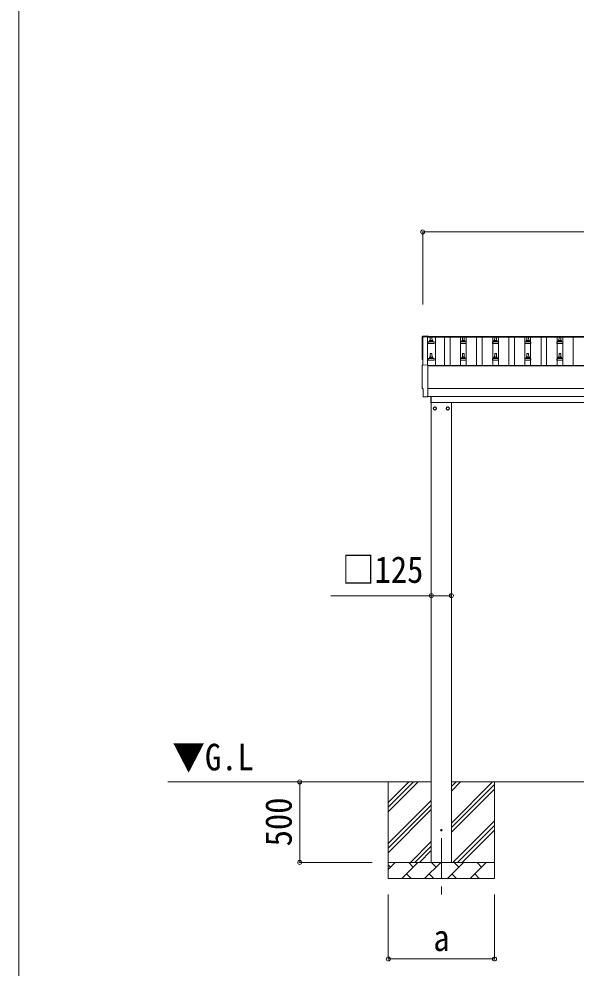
# Model space of a CAD drawing. Units: millimetres at full size, sheet at 1:50; details may follow other scales. Extents: x -14053 to 14053, y -9700 to 9700.
# Drawn here: x -14053 to -10593, y -5891 to 0 of the extents above; entities that cross this region are included whole.
import ezdxf
from ezdxf.enums import TextEntityAlignment as Align

# ---------------------------------------------------------------- set-up
doc = ezdxf.new("R2010")
doc.units = ezdxf.units.MM
doc.header["$LTSCALE"] = 50
doc.header["$PDMODE"] = 32
doc.header["$PDSIZE"] = 25
doc.linetypes.add('CHAIN1', pattern=[8, 5, -1, 1, -1])
for name, color, linetype, lineweight in [('0-1_壁線', 7, 'CHAIN1', 9), ('0-2_建具', 4, 'Continuous', 13), ('0-3_階段', 7, 'Continuous', 9), ('0-5_仕上げ', 5, 'Continuous', 9), ('0-7_ハッチ', 7, 'Continuous', 13), ('0-8_外構', 6, 'Continuous', 5), ('F-0_ﾚｲﾔ240', 7, 'Continuous', 9)]:
    doc.layers.add(name, color=color, linetype=linetype, lineweight=lineweight)
doc.styles.add('ＭＳ ゴシック', font='')
doc.styles.get('ＭＳ ゴシック').set_extended_font_data('MS Gothic')

msp = doc.modelspace()

# ---------------------------------------------------------------- linework, layer by layer
at = {"layer": '0-1_壁線'}
msp.add_line((-11429.68, -5085.64), (-11429.68, -5434.64), dxfattribs=at)
at = {"layer": '0-2_建具'}
for p, q in [((-11516.18, -1971.53), (-7870.18, -1971.53)), ((-11516.18, -1971.53), (-11516.18, -2147.02)), ((-11516.18, -1975.12), (-7870.18, -1975.12)), ((-11545.75, -2148.56), (-11514.18, -2146.91)), ((-11514.18, -2146.91), (-11514.18, -2345.77)), ((-11514.18, -2151.14), (-7872.18, -2151.14)), ((-11514.18, -2153.03), (-7872.18, -2153.03)), ((-7872.18, -2292.92), (-11514.18, -2292.92)), ((-11533.81, -2345.77), (-11540.73, -2345.41)), ((-11514.18, -2342.74), (-7872.18, -2342.74)), ((-11495.18, -2383.14), (-11495.18, -2342.84)), ((-11493.18, -2342.84), (-11493.18, -2383.14)), ((-11493.18, -2383.14), (-11495.18, -2383.14)), ((-11493.18, -2380.64), (-7997.18, -2380.64)), ((-11492.18, -5235.64), (-11492.18, -2380.64)), ((-11367.18, -2380.64), (-11367.18, -5235.64)), ((-11461.08, -2417.39), (-11461.18, -2417.39)), ((-11461.08, -2417.89), (-11461.18, -2417.89)), ((-11398.27, -2417.39), (-11398.17, -2417.39)), ((-11398.27, -2417.89), (-11398.17, -2417.89))]:
    msp.add_line(p, q, dxfattribs=at)
for points in [[(-11545.75, -1969.13), (-11514.18, -1967.48), (-11514.18, -1971.53)], [(-11545.18, -2148.53), (-11545.18, -1972.5), (-11516.18, -1972.5)], [(-11543.57, -2342.42), (-11543.57, -2295.39), (-11544.17, -2295.39)], [(-11533.07, -2345.49), (-11532.4, -2344.86), (-11514.18, -2345.77)]]:
    msp.add_lwpolyline(points, dxfattribs=at)
for points in [[(-11469.68, -2407.83), (-11478.18, -2412.74), (-11478.18, -2422.55), (-11469.68, -2427.46), (-11461.18, -2422.55), (-11461.18, -2412.74)], [(-11389.68, -2407.83), (-11381.18, -2412.74), (-11381.18, -2422.55), (-11389.68, -2427.46), (-11398.18, -2422.55), (-11398.18, -2412.74)]]:
    msp.add_lwpolyline(points, close=True, dxfattribs=at)
for centre, radius in [((-11469.68, -2417.64), 10), ((-11469.68, -2417.64), 8.5), ((-11389.68, -2417.64), 10), ((-11389.68, -2417.64), 8.5), ((-11429.68, -5035.64), 4.5)]:
    msp.add_circle(centre, radius, dxfattribs=at)
for centre, start, end in [((-11469.68, -2417.64), 111.25399, 128.74601), ((-11469.68, -2417.64), 51.25399, 68.74601), ((-11389.68, -2417.64), 111.25399, 128.74601), ((-11389.68, -2417.64), 51.25399, 68.74601), ((-11469.68, -2417.64), 171.25399, 188.74601), ((-11469.68, -2417.64), 231.25399, 248.74601), ((-11469.68, -2417.64), 291.25399, 308.74601), ((-11469.68, -2417.64), 1.66581, 8.74601), ((-11469.68, -2417.64), 351.25399, 358.33419), ((-11389.68, -2417.64), 171.25399, 178.33419), ((-11389.68, -2417.64), 181.66581, 188.74601), ((-11389.68, -2417.64), 231.25399, 248.74601), ((-11389.68, -2417.64), 291.25399, 308.74601), ((-11389.68, -2417.64), 351.25399, 8.74601)]:
    msp.add_arc(centre, 8.6, start, end, dxfattribs=at)
for centre, major_axis, ratio, start_param, end_param in [((-11545.59, -1972.13), (-3, 0), 0.99863, 4.7647489, 6.2979817), ((-16311.45, -2042.55), (4763.38, 0), 0.99863, 6.2686928, 6.2979817), ((-11544.17, -2111.55), (-4.41, 0), 0.99863, 6.2686928, 7.6252171), ((-11545.59, -2151.56), (-3, 0), 0.99863, 4.7647489, 6.2979817), ((-16311.45, -2221.99), (4763.38, 0), 0.99863, 6.2686928, 6.2979817), ((-11544.17, -2290.99), (-4.41, 0), 0.99863, 6.2686928, 7.8539816), ((-11540.57, -2342.41), (-2.18, -2.07), 0.9974, 5.5252311, 7.0411395), ((-11533.76, -2344.77), (-0.727, -0.69), 0.9974, 0.7579542, 1.5707963)]:
    msp.add_ellipse(centre, major_axis=major_axis, ratio=ratio, start_param=start_param, end_param=end_param, dxfattribs=at)
at = {"layer": '0-3_階段'}
for p, q in [((-11492.18, -4735.64), (-13128.38, -4735.64)), ((-11759.68, -4735.64), (-11759.68, -5335.64)), ((-11759.68, -4920.69), (-11574.63, -4735.64)), ((-11759.68, -4892.41), (-11602.91, -4735.64)), ((-11759.68, -4864.13), (-11631.2, -4735.64)), ((-8019.18, -4735.64), (-11367.18, -4735.64)), ((-11367.18, -4990.74), (-11112.08, -4735.64)), ((-11367.18, -4792.75), (-11310.07, -4735.64)), ((-11367.18, -4764.47), (-11338.35, -4735.64)), ((-11367.18, -5019.03), (-11099.68, -4751.53)), ((-11099.68, -4735.64), (-11099.68, -5335.64)), ((-11367.18, -5047.31), (-11099.68, -4779.81)), ((-11759.68, -5118.68), (-11492.18, -4851.18)), ((-11759.68, -5146.97), (-11492.18, -4879.47)), ((-11759.68, -5175.25), (-11492.18, -4907.75)), ((-11357.52, -5235.64), (-11099.68, -4977.8)), ((-11329.24, -5235.64), (-11099.68, -5006.09)), ((-11300.95, -5235.64), (-11099.68, -5034.37)), ((-11622.08, -5235.64), (-11492.18, -5105.74)), ((-11593.8, -5235.64), (-11492.18, -5134.03)), ((-11565.51, -5235.64), (-11492.18, -5162.31)), ((-11759.68, -5235.64), (-11099.68, -5235.64)), ((-11759.68, -5278.54), (-11716.79, -5235.64)), ((-11675.36, -5335.64), (-11575.36, -5235.64)), ((-11603.92, -5264.2), (-11632.47, -5235.64)), ((-11533.94, -5335.64), (-11433.94, -5235.64)), ((-11462.5, -5264.2), (-11491.05, -5235.64)), ((-11392.52, -5335.64), (-11292.52, -5235.64)), ((-11321.07, -5264.2), (-11349.63, -5235.64)), ((-11251.1, -5335.64), (-11151.1, -5235.64)), ((-11179.65, -5264.2), (-11208.21, -5235.64)), ((-11102.96, -5235.64), (-11099.68, -5232.36)), ((-11745.34, -5264.2), (-11759.68, -5249.86)), ((-11099.68, -5335.64), (-11759.68, -5335.64)), ((-11646.81, -5307.09), (-11618.26, -5335.64)), ((-11505.39, -5307.09), (-11476.84, -5335.64)), ((-11363.97, -5307.09), (-11335.41, -5335.64)), ((-11222.55, -5307.09), (-11193.99, -5335.64))]:
    msp.add_line(p, q, dxfattribs=at)
at = {"layer": '0-5_仕上げ'}
for p, q in [((-11503.18, -2002.26), (-11503.18, -1998.05)), ((-11502.18, -1998.05), (-11484.18, -1998.05)), ((-11499.18, -1998.05), (-11498.45, -1974.53)), ((-11497.45, -1973.55), (-11488.9, -1973.55)), ((-11487.9, -1974.53), (-11487.18, -1998.05)), ((-11483.18, -2002.26), (-11483.18, -1998.05)), ((-11303.18, -2002.26), (-11303.18, -1998.05)), ((-11302.18, -1998.05), (-11284.18, -1998.05)), ((-11299.18, -1998.05), (-11298.45, -1974.53)), ((-11297.45, -1973.55), (-11288.9, -1973.55)), ((-11287.9, -1974.53), (-11287.18, -1998.05)), ((-11283.18, -2002.26), (-11283.18, -1998.05)), ((-11103.18, -2002.26), (-11103.18, -1998.05)), ((-11102.18, -1998.05), (-11084.18, -1998.05)), ((-11099.18, -1998.05), (-11098.45, -1974.53)), ((-11097.45, -1973.55), (-11088.9, -1973.55)), ((-11087.9, -1974.53), (-11087.18, -1998.05)), ((-11083.18, -2002.26), (-11083.18, -1998.05)), ((-10903.18, -2002.26), (-10903.18, -1998.05)), ((-10902.18, -1998.05), (-10884.18, -1998.05)), ((-10899.18, -1998.05), (-10898.45, -1974.53)), ((-10897.45, -1973.55), (-10888.9, -1973.55)), ((-10887.9, -1974.53), (-10887.18, -1998.05)), ((-10883.18, -2002.26), (-10883.18, -1998.05)), ((-10703.18, -2002.26), (-10703.18, -1998.05)), ((-10702.18, -1998.05), (-10684.18, -1998.05)), ((-10699.18, -1998.05), (-10698.45, -1974.53)), ((-10697.45, -1973.55), (-10688.9, -1973.55)), ((-10687.9, -1974.53), (-10687.18, -1998.05)), ((-10683.18, -2002.26), (-10683.18, -1998.05)), ((-11511.43, -2013.55), (-11511.43, -2005.84)), ((-11474.93, -2013.55), (-11511.43, -2013.55)), ((-11511.05, -2005.05), (-11475.31, -2005.05)), ((-11510.66, -2004.86), (-11503.94, -2003.23)), ((-11503.56, -2003.05), (-11482.8, -2003.05)), ((-11475.69, -2004.86), (-11482.41, -2003.23)), ((-11474.93, -2013.55), (-11474.93, -2005.84)), ((-11311.43, -2013.55), (-11311.43, -2005.84)), ((-11274.93, -2013.55), (-11311.43, -2013.55)), ((-11311.05, -2005.05), (-11275.31, -2005.05)), ((-11310.66, -2004.86), (-11303.94, -2003.23)), ((-11303.56, -2003.05), (-11282.8, -2003.05)), ((-11275.69, -2004.86), (-11282.41, -2003.23)), ((-11274.93, -2013.55), (-11274.93, -2005.84)), ((-11111.43, -2013.55), (-11111.43, -2005.84)), ((-11074.93, -2013.55), (-11111.43, -2013.55)), ((-11111.05, -2005.05), (-11075.31, -2005.05)), ((-11110.66, -2004.86), (-11103.94, -2003.23)), ((-11103.56, -2003.05), (-11082.8, -2003.05)), ((-11075.69, -2004.86), (-11082.41, -2003.23)), ((-11074.93, -2013.55), (-11074.93, -2005.84)), ((-10911.43, -2013.55), (-10911.43, -2005.84)), ((-10874.93, -2013.55), (-10911.43, -2013.55)), ((-10911.05, -2005.05), (-10875.31, -2005.05)), ((-10910.66, -2004.86), (-10903.94, -2003.23)), ((-10903.56, -2003.05), (-10882.8, -2003.05)), ((-10875.69, -2004.86), (-10882.41, -2003.23)), ((-10874.93, -2013.55), (-10874.93, -2005.84)), ((-10711.43, -2013.55), (-10711.43, -2005.84)), ((-10674.93, -2013.55), (-10711.43, -2013.55)), ((-10711.05, -2005.05), (-10675.31, -2005.05)), ((-10710.66, -2004.86), (-10703.94, -2003.23)), ((-10703.56, -2003.05), (-10682.8, -2003.05)), ((-10675.69, -2004.86), (-10682.41, -2003.23)), ((-10674.93, -2013.55), (-10674.93, -2005.84)), ((-11511.43, -2116.88), (-11511.43, -2109.17)), ((-11474.93, -2116.88), (-11511.43, -2116.88)), ((-11511.05, -2108.38), (-11475.31, -2108.38)), ((-11510.66, -2108.2), (-11503.94, -2106.57)), ((-11503.56, -2106.38), (-11482.8, -2106.38)), ((-11503.18, -2105.6), (-11503.18, -2101.38)), ((-11502.18, -2101.38), (-11484.18, -2101.38)), ((-11499.18, -2101.38), (-11498.45, -2077.86)), ((-11497.45, -2076.88), (-11488.9, -2076.88)), ((-11487.9, -2077.86), (-11487.18, -2101.38)), ((-11483.18, -2105.6), (-11483.18, -2101.38)), ((-11475.69, -2108.2), (-11482.41, -2106.57)), ((-11474.93, -2116.88), (-11474.93, -2109.17)), ((-11311.43, -2116.88), (-11311.43, -2109.17)), ((-11274.93, -2116.88), (-11311.43, -2116.88)), ((-11311.05, -2108.38), (-11275.31, -2108.38)), ((-11310.66, -2108.2), (-11303.94, -2106.57)), ((-11303.56, -2106.38), (-11282.8, -2106.38)), ((-11303.18, -2105.6), (-11303.18, -2101.38)), ((-11302.18, -2101.38), (-11284.18, -2101.38)), ((-11299.18, -2101.38), (-11298.45, -2077.86)), ((-11297.45, -2076.88), (-11288.9, -2076.88)), ((-11287.9, -2077.86), (-11287.18, -2101.38)), ((-11283.18, -2105.6), (-11283.18, -2101.38)), ((-11275.69, -2108.2), (-11282.41, -2106.57)), ((-11274.93, -2116.88), (-11274.93, -2109.17)), ((-11111.43, -2116.88), (-11111.43, -2109.17)), ((-11074.93, -2116.88), (-11111.43, -2116.88)), ((-11111.05, -2108.38), (-11075.31, -2108.38)), ((-11110.66, -2108.2), (-11103.94, -2106.57)), ((-11103.56, -2106.38), (-11082.8, -2106.38)), ((-11103.18, -2105.6), (-11103.18, -2101.38)), ((-11102.18, -2101.38), (-11084.18, -2101.38)), ((-11099.18, -2101.38), (-11098.45, -2077.86)), ((-11097.45, -2076.88), (-11088.9, -2076.88)), ((-11087.9, -2077.86), (-11087.18, -2101.38)), ((-11083.18, -2105.6), (-11083.18, -2101.38)), ((-11075.69, -2108.2), (-11082.41, -2106.57)), ((-11074.93, -2116.88), (-11074.93, -2109.17)), ((-10911.43, -2116.88), (-10911.43, -2109.17)), ((-10874.93, -2116.88), (-10911.43, -2116.88)), ((-10911.05, -2108.38), (-10875.31, -2108.38)), ((-10910.66, -2108.2), (-10903.94, -2106.57)), ((-10903.56, -2106.38), (-10882.8, -2106.38)), ((-10903.18, -2105.6), (-10903.18, -2101.38)), ((-10902.18, -2101.38), (-10884.18, -2101.38)), ((-10899.18, -2101.38), (-10898.45, -2077.86)), ((-10897.45, -2076.88), (-10888.9, -2076.88)), ((-10887.9, -2077.86), (-10887.18, -2101.38)), ((-10883.18, -2105.6), (-10883.18, -2101.38)), ((-10875.69, -2108.2), (-10882.41, -2106.57)), ((-10874.93, -2116.88), (-10874.93, -2109.17)), ((-10711.43, -2116.88), (-10711.43, -2109.17)), ((-10674.93, -2116.88), (-10711.43, -2116.88)), ((-10711.05, -2108.38), (-10675.31, -2108.38)), ((-10710.66, -2108.2), (-10703.94, -2106.57)), ((-10703.56, -2106.38), (-10682.8, -2106.38)), ((-10703.18, -2105.6), (-10703.18, -2101.38)), ((-10702.18, -2101.38), (-10684.18, -2101.38)), ((-10699.18, -2101.38), (-10698.45, -2077.86)), ((-10697.45, -2076.88), (-10688.9, -2076.88)), ((-10687.9, -2077.86), (-10687.18, -2101.38)), ((-10683.18, -2105.6), (-10683.18, -2101.38)), ((-10675.69, -2108.2), (-10682.41, -2106.57)), ((-10674.93, -2116.88), (-10674.93, -2109.17))]:
    msp.add_line(p, q, dxfattribs=at)
at = {"layer": '0-5_仕上げ', "color": 4, "lineweight": 13}
for p, q in [((-11466.68, -1975.12), (-11466.68, -2151.14)), ((-11410.68, -2151.14), (-11410.68, -1975.12)), ((-11375.68, -2151.14), (-11375.68, -1975.12)), ((-11310.68, -2151.14), (-11310.68, -1975.12)), ((-11275.68, -2151.14), (-11275.68, -1975.12)), ((-11210.68, -2151.14), (-11210.68, -1975.12)), ((-11175.68, -2151.14), (-11175.68, -1975.12)), ((-11110.68, -2151.14), (-11110.68, -1975.12)), ((-11075.68, -2151.14), (-11075.68, -1975.12)), ((-11010.68, -2151.14), (-11010.68, -1975.12)), ((-10975.68, -2151.14), (-10975.68, -1975.12)), ((-10910.68, -2151.14), (-10910.68, -1975.12)), ((-10875.68, -2151.14), (-10875.68, -1975.12)), ((-10810.68, -2151.14), (-10810.68, -1975.12)), ((-10775.68, -2151.14), (-10775.68, -1975.12)), ((-10710.68, -2151.14), (-10710.68, -1975.12)), ((-10675.68, -2151.14), (-10675.68, -1975.12)), ((-10610.68, -2151.14), (-10610.68, -1975.12))]:
    msp.add_line(p, q, dxfattribs=at)
at = {"layer": '0-5_仕上げ'}
for centre, radius, start, end in [((-11504.18, -2002.26), 1, 283.62699, 0), ((-11499.09, -1998.68), 4.13, 90, 171.17633), ((-11502.18, -1999.05), 1, 90, 180), ((-11497.45, -1974.55), 1, 90, 178.60509), ((-11489.85, -1998.05), 4.83, 133.60282, 180), ((-11496.51, -1998.05), 4.83, 0, 46.39718), ((-11488.9, -1974.55), 1, 1.39491, 90), ((-11487.26, -1998.68), 4.13, 8.82367, 90), ((-11484.18, -1999.05), 1, 0, 90), ((-11482.18, -2002.26), 1, 180, 256.37301), ((-11304.18, -2002.26), 1, 283.62699, 0), ((-11299.09, -1998.68), 4.13, 90, 171.17633), ((-11302.18, -1999.05), 1, 90, 180), ((-11297.45, -1974.55), 1, 90, 178.60509), ((-11289.85, -1998.05), 4.83, 133.60282, 180), ((-11296.51, -1998.05), 4.83, 0, 46.39718), ((-11288.9, -1974.55), 1, 1.39491, 90), ((-11287.26, -1998.68), 4.13, 8.82367, 90), ((-11284.18, -1999.05), 1, 0, 90), ((-11282.18, -2002.26), 1, 180, 256.37301), ((-11104.18, -2002.26), 1, 283.62699, 0), ((-11099.09, -1998.68), 4.13, 90, 171.17633), ((-11102.18, -1999.05), 1, 90, 180), ((-11097.45, -1974.55), 1, 90, 178.60509), ((-11089.85, -1998.05), 4.83, 133.60282, 180), ((-11096.51, -1998.05), 4.83, 0, 46.39718), ((-11088.9, -1974.55), 1, 1.39491, 90), ((-11087.26, -1998.68), 4.13, 8.82367, 90), ((-11084.18, -1999.05), 1, 0, 90), ((-11082.18, -2002.26), 1, 180, 256.37301), ((-10904.18, -2002.26), 1, 283.62699, 0), ((-10899.09, -1998.68), 4.13, 90, 171.17633), ((-10902.18, -1999.05), 1, 90, 180), ((-10897.45, -1974.55), 1, 90, 178.60509), ((-10889.85, -1998.05), 4.83, 133.60282, 180), ((-10896.51, -1998.05), 4.83, 0, 46.39718), ((-10888.9, -1974.55), 1, 1.39491, 90), ((-10887.26, -1998.68), 4.13, 8.82367, 90), ((-10884.18, -1999.05), 1, 0, 90), ((-10882.18, -2002.26), 1, 180, 256.37301), ((-10704.18, -2002.26), 1, 283.62699, 0), ((-10699.09, -1998.68), 4.13, 90, 171.17633), ((-10702.18, -1999.05), 1, 90, 180), ((-10697.45, -1974.55), 1, 90, 178.60509), ((-10689.85, -1998.05), 4.83, 133.60282, 180), ((-10696.51, -1998.05), 4.83, 0, 46.39718), ((-10688.9, -1974.55), 1, 1.39491, 90), ((-10687.26, -1998.68), 4.13, 8.82367, 90), ((-10684.18, -1999.05), 1, 0, 90), ((-10682.18, -2002.26), 1, 180, 256.37301), ((-11510.43, -2005.84), 1, 103.62699, 180), ((-11475.93, -2005.84), 1, 0, 76.37301), ((-11310.43, -2005.84), 1, 103.62699, 180), ((-11275.93, -2005.84), 1, 0, 76.37301), ((-11110.43, -2005.84), 1, 103.62699, 180), ((-11075.93, -2005.84), 1, 0, 76.37301), ((-10910.43, -2005.84), 1, 103.62699, 180), ((-10875.93, -2005.84), 1, 0, 76.37301), ((-10710.43, -2005.84), 1, 103.62699, 180), ((-10675.93, -2005.84), 1, 0, 76.37301), ((-11510.43, -2109.17), 1, 103.62699, 180), ((-11504.18, -2105.6), 1, 283.62699, 0), ((-11499.09, -2102.02), 4.13, 90, 171.17633), ((-11502.18, -2102.38), 1, 90, 180), ((-11497.45, -2077.88), 1, 90, 178.60509), ((-11489.85, -2101.38), 4.83, 133.60282, 180), ((-11496.51, -2101.38), 4.83, 0, 46.39718), ((-11488.9, -2077.88), 1, 1.39491, 90), ((-11487.26, -2102.02), 4.13, 8.82367, 90), ((-11484.18, -2102.38), 1, 0, 90), ((-11482.18, -2105.6), 1, 180, 256.37301), ((-11475.93, -2109.17), 1, 0, 76.37301), ((-11310.43, -2109.17), 1, 103.62699, 180), ((-11304.18, -2105.6), 1, 283.62699, 0), ((-11299.09, -2102.02), 4.13, 90, 171.17633), ((-11302.18, -2102.38), 1, 90, 180), ((-11297.45, -2077.88), 1, 90, 178.60509), ((-11289.85, -2101.38), 4.83, 133.60282, 180), ((-11296.51, -2101.38), 4.83, 0, 46.39718), ((-11288.9, -2077.88), 1, 1.39491, 90), ((-11287.26, -2102.02), 4.13, 8.82367, 90), ((-11284.18, -2102.38), 1, 0, 90), ((-11282.18, -2105.6), 1, 180, 256.37301), ((-11275.93, -2109.17), 1, 0, 76.37301), ((-11110.43, -2109.17), 1, 103.62699, 180), ((-11104.18, -2105.6), 1, 283.62699, 0), ((-11099.09, -2102.02), 4.13, 90, 171.17633), ((-11102.18, -2102.38), 1, 90, 180), ((-11097.45, -2077.88), 1, 90, 178.60509), ((-11089.85, -2101.38), 4.83, 133.60282, 180), ((-11096.51, -2101.38), 4.83, 0, 46.39718), ((-11088.9, -2077.88), 1, 1.39491, 90), ((-11087.26, -2102.02), 4.13, 8.82367, 90), ((-11084.18, -2102.38), 1, 0, 90), ((-11082.18, -2105.6), 1, 180, 256.37301), ((-11075.93, -2109.17), 1, 0, 76.37301), ((-10910.43, -2109.17), 1, 103.62699, 180), ((-10904.18, -2105.6), 1, 283.62699, 0), ((-10899.09, -2102.02), 4.13, 90, 171.17633), ((-10902.18, -2102.38), 1, 90, 180), ((-10897.45, -2077.88), 1, 90, 178.60509), ((-10889.85, -2101.38), 4.83, 133.60282, 180), ((-10896.51, -2101.38), 4.83, 0, 46.39718), ((-10888.9, -2077.88), 1, 1.39491, 90), ((-10887.26, -2102.02), 4.13, 8.82367, 90), ((-10884.18, -2102.38), 1, 0, 90), ((-10882.18, -2105.6), 1, 180, 256.37301), ((-10875.93, -2109.17), 1, 0, 76.37301), ((-10710.43, -2109.17), 1, 103.62699, 180), ((-10704.18, -2105.6), 1, 283.62699, 0), ((-10699.09, -2102.02), 4.13, 90, 171.17633), ((-10702.18, -2102.38), 1, 90, 180), ((-10697.45, -2077.88), 1, 90, 178.60509), ((-10689.85, -2101.38), 4.83, 133.60282, 180), ((-10696.51, -2101.38), 4.83, 0, 46.39718), ((-10688.9, -2077.88), 1, 1.39491, 90), ((-10687.26, -2102.02), 4.13, 8.82367, 90), ((-10684.18, -2102.38), 1, 0, 90), ((-10682.18, -2105.6), 1, 180, 256.37301), ((-10675.93, -2109.17), 1, 0, 76.37301)]:
    msp.add_arc(centre, radius, start, end, dxfattribs=at)
at = {"layer": '0-8_外構'}
for p, q in [((-11545.18, -1321.53), (-11545.18, -1771.53)), ((-7841.18, -1321.53), (-11545.18, -1321.53)), ((-12309.68, -4735.64), (-11859.68, -4735.64)), ((-12309.68, -5235.64), (-12309.68, -4735.64)), ((-12309.68, -5235.64), (-11859.68, -5235.64)), ((-11759.68, -5834.64), (-11759.68, -5434.64)), ((-11099.68, -5834.64), (-11099.68, -5434.64)), ((-11759.68, -5834.64), (-11099.68, -5834.64))]:
    msp.add_line(p, q, dxfattribs=at)
msp.add_lwpolyline([(-11367.18, -3579.97), (-11492.18, -3579.97), (-12116.75, -3579.97)], dxfattribs=at)
for p in [(-11545.18, -1321.53), (-11492.18, -3579.97), (-11367.18, -3579.97), (-12309.68, -4735.64), (-12309.68, -5235.64), (-11759.68, -5834.64), (-11099.68, -5834.64)]:
    msp.add_point(p, dxfattribs=at)
at = {"layer": 'F-0_ﾚｲﾔ240', "color": 5}
msp.add_line((-14053.43, 9700), (-14053.43, -9700), dxfattribs=at)

# ---------------------------------------------------------------- texts
at = {"layer": '0-7_ハッチ', "style": 'ＭＳ ゴシック', "width": 0.9}
msp.add_text('▼G.L', height=165, dxfattribs=at).set_placement((-13100.66, -4713.43), align=Align.BOTTOM_LEFT)
at = {"layer": '0-8_外構', "color": 7, "style": 'ＭＳ ゴシック', "width": 0.9}
for s, p in [('□125', (-12047, -3549.61)), ('a', (-11479.68, -5834.64))]:
    msp.add_text(s, height=165, dxfattribs=at).set_placement(p, align=Align.BOTTOM_LEFT)
msp.add_text('500', height=165, rotation=90, dxfattribs=at).set_placement((-12309.68, -5135.64), align=Align.BOTTOM_LEFT)

doc.saveas('drawing.dxf')
